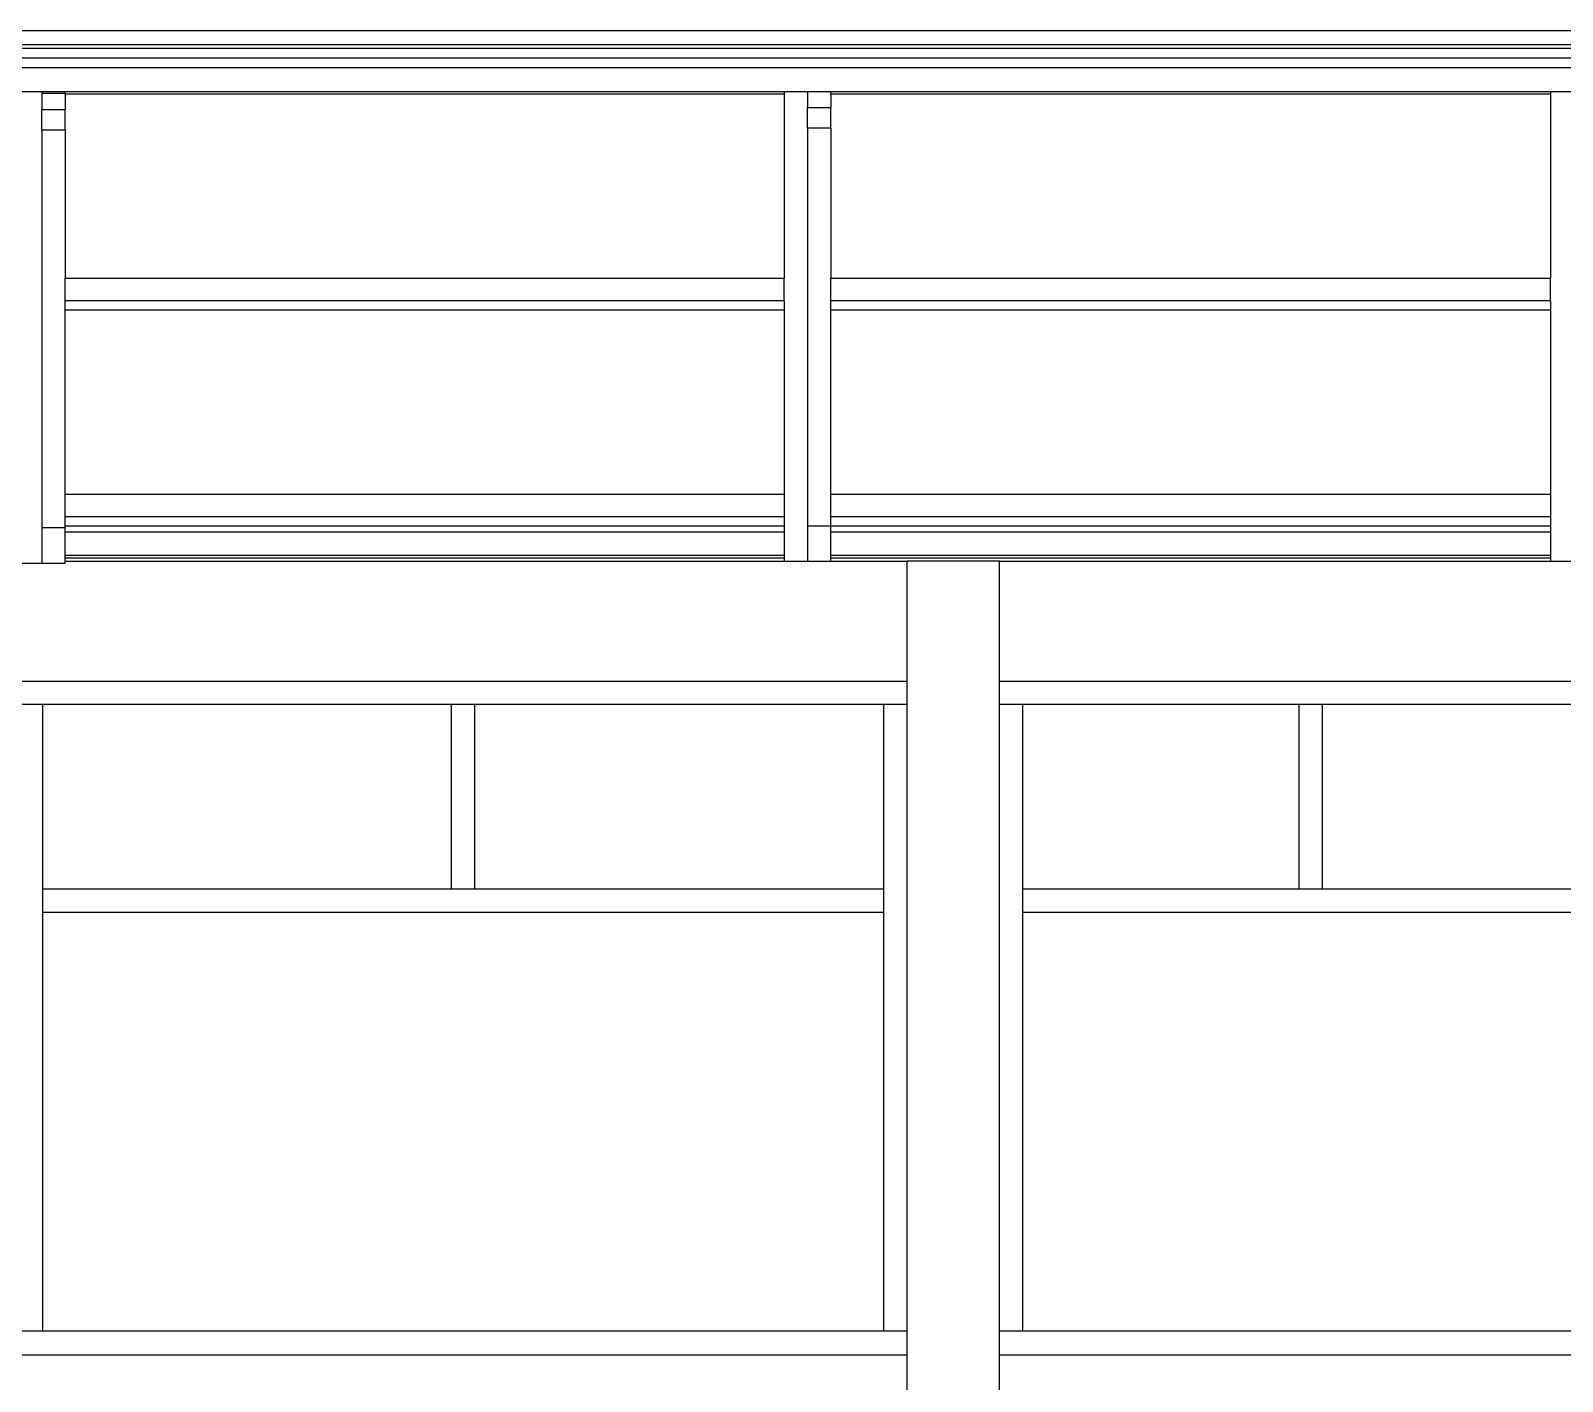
# Model space of a CAD drawing. Header units: metres. Extents: x 258817 to 259192, y 1878716 to 1878911.
# Drawn here: x 259010.509 to 259013.831, y 1878868.655 to 1878871.583 of the extents above; entities that cross this region are included whole.
import ezdxf

# ---------------------------------------------------------------- set-up
doc = ezdxf.new("R2010")
doc.units = ezdxf.units.M
doc.header["$MEASUREMENT"] = 0
doc.layers.add('SectionCutEdges', color=1, linetype='Continuous')
doc.layers.add('Vistas', color=7, linetype='Continuous')

# ---------------------------------------------------------------- blocks, each defined once
blk = doc.blocks.new('010 - Sección longitudinal 2')
for p, q in [((-15.9899, 1.0019), (4.6901, 1.0019)), ((-15.9899, 0.9719), (4.6901, 0.9719)), ((-5.5715, 0.8692), (-5.5715, 0.8653)), ((-5.5207, 0.8653), (-5.5207, 0.8692)), ((-3.9619, 0.8641), (-5.5207, 0.8641)), ((-3.9619, 0.8692), (-3.9619, 0.8641)), ((-3.9619, 0.8641), (-3.9619, 0.4652)), ((-2.2994, 0.8641), (-3.8603, 0.8641)), ((-2.2994, 0.8692), (-2.2994, 0.8641)), ((-2.2994, 0.8641), (-2.2994, 0.4652)), ((-5.5715, 0.7863), (-5.5715, -0.076)), ((-5.5207, 0.7863), (-5.5207, 0.4652)), ((-3.9111, 0.7902), (-3.9111, -0.0721)), ((-3.8603, 0.7902), (-3.8603, 0.4652)), ((-5.5207, 0.4652), (-3.9619, 0.4652)), ((-5.5207, 0.4162), (-5.5207, 0.4652)), ((-3.9619, 0.4162), (-3.9619, 0.4652)), ((-3.8603, 0.4652), (-2.2994, 0.4652)), ((-3.8603, 0.4162), (-3.8603, 0.4652)), ((-2.2994, 0.4162), (-2.2994, 0.4652)), ((-3.9619, 0.4162), (-5.5207, 0.4162)), ((-5.5207, 0.396), (-5.5207, 0.4162)), ((-3.9619, 0.4162), (-3.9619, 0.396)), ((-2.2994, 0.4162), (-3.8603, 0.4162)), ((-3.8603, 0.396), (-3.8603, 0.4162)), ((-2.2994, 0.4162), (-2.2994, 0.396)), ((-3.9619, 0.396), (-5.5207, 0.396)), ((-5.5207, -0.0029), (-5.5207, 0.396)), ((-3.9619, 0.396), (-3.9619, -0.0029)), ((-2.2994, 0.396), (-3.8603, 0.396)), ((-3.8603, -0.0029), (-3.8603, 0.396)), ((-2.2994, 0.396), (-2.2994, -0.0029)), ((-5.5207, -0.0029), (-3.9619, -0.0029)), ((-5.5207, -0.0519), (-5.5207, -0.0029)), ((-3.9619, -0.0029), (-3.9619, -0.0519)), ((-3.8603, -0.0029), (-2.2994, -0.0029)), ((-3.8603, -0.0519), (-3.8603, -0.0029)), ((-2.2994, -0.0029), (-2.2994, -0.0519)), ((-3.9619, -0.0519), (-5.5207, -0.0519)), ((-5.5207, -0.0721), (-5.5207, -0.0519)), ((-3.9619, -0.0519), (-3.9619, -0.0721)), ((-2.2994, -0.0519), (-3.8603, -0.0519)), ((-3.8603, -0.0721), (-3.8603, -0.0519)), ((-2.2994, -0.0519), (-2.2994, -0.0721)), ((-3.9619, -0.0721), (-5.5207, -0.0721)), ((-5.5207, -0.076), (-5.5207, -0.0721)), ((-3.9619, -0.0853), (-5.5207, -0.0853)), ((-3.9619, -0.0721), (-3.9619, -0.0853)), ((-3.9619, -0.0853), (-3.9619, -0.1359)), ((-2.2994, -0.0721), (-3.8603, -0.0721)), ((-2.2994, -0.0853), (-3.8603, -0.0853)), ((-2.2994, -0.0721), (-2.2994, -0.0853)), ((-2.2994, -0.0853), (-2.2994, -0.1359)), ((-5.6223, -0.1522), (-5.5715, -0.1522)), ((-3.9619, -0.1359), (-5.5207, -0.1359)), ((-3.9619, -0.142), (-5.5207, -0.142)), ((-5.5207, -0.1483), (-3.9619, -0.1483)), ((-3.9619, -0.1359), (-3.9619, -0.142)), ((-3.9619, -0.142), (-3.9619, -0.1483)), ((-3.9619, -0.1483), (-3.9111, -0.1483)), ((-2.2994, -0.1359), (-3.8603, -0.1359)), ((-2.2994, -0.142), (-3.8603, -0.142)), ((-3.8603, -0.1483), (-3.6949, -0.1483)), ((-3.4949, -0.1483), (-3.6949, -0.1483)), ((-3.6949, -0.4083), (-3.6949, -0.1483)), ((-3.4949, -0.4083), (-3.4949, -0.1483)), ((-3.4949, -0.1483), (-2.2994, -0.1483)), ((-2.2994, -0.1359), (-2.2994, -0.142)), ((-2.2994, -0.142), (-2.2994, -0.1483)), ((-2.2994, -0.1483), (-2.2486, -0.1483)), ((-7.4949, -0.4083), (-3.6949, -0.4083)), ((-3.6949, -0.4591), (-3.6949, -0.4083)), ((-3.4949, -0.4591), (-3.4949, -0.4083)), ((-3.4949, -0.4083), (-0.8449, -0.4083)), ((-5.5695, -0.4591), (-5.6203, -0.4591)), ((-5.5695, -0.8591), (-5.5695, -0.4591)), ((-4.683, -0.4591), (-5.5695, -0.4591)), ((-4.683, -0.8591), (-4.683, -0.4591)), ((-4.6322, -0.4591), (-4.683, -0.4591)), ((-3.7457, -0.4591), (-4.6322, -0.4591)), ((-4.6322, -0.8591), (-4.6322, -0.4591)), ((-3.7457, -0.8591), (-3.7457, -0.4591)), ((-3.6949, -0.4591), (-3.7457, -0.4591)), ((-3.6949, -1.8175), (-3.6949, -0.4591)), ((-3.4949, -1.8175), (-3.4949, -0.4591)), ((-3.4441, -0.4591), (-3.4949, -0.4591)), ((-3.4441, -0.8591), (-3.4441, -0.4591)), ((-2.8451, -0.4591), (-3.4441, -0.4591)), ((-2.8451, -0.8591), (-2.8451, -0.4591)), ((-2.7943, -0.4591), (-2.8451, -0.4591)), ((-2.1953, -0.4591), (-2.7943, -0.4591)), ((-2.7943, -0.8591), (-2.7943, -0.4591)), ((-5.5695, -0.9099), (-5.5695, -0.8591)), ((-4.683, -0.8591), (-5.5695, -0.8591)), ((-4.6322, -0.8591), (-4.683, -0.8591)), ((-3.7457, -0.8591), (-4.6322, -0.8591)), ((-3.7457, -0.9099), (-3.7457, -0.8591)), ((-3.4441, -0.9099), (-3.4441, -0.8591)), ((-2.8451, -0.8591), (-3.4441, -0.8591)), ((-2.7943, -0.8591), (-2.8451, -0.8591)), ((-2.1953, -0.8591), (-2.7943, -0.8591)), ((-5.5695, -1.8175), (-5.5695, -0.9099)), ((-3.7457, -0.9099), (-5.5695, -0.9099)), ((-3.7457, -1.8175), (-3.7457, -0.9099)), ((-3.4441, -1.8175), (-3.4441, -0.9099)), ((-2.1953, -0.9099), (-3.4441, -0.9099)), ((-5.5695, -1.8175), (-5.6203, -1.8175)), ((-3.7457, -1.8175), (-5.5695, -1.8175)), ((-3.6949, -1.8175), (-3.7457, -1.8175)), ((-3.6949, -1.8683), (-3.6949, -1.8175)), ((-3.4949, -1.8683), (-3.4949, -1.8175)), ((-3.4441, -1.8175), (-3.4949, -1.8175)), ((-2.1953, -1.8175), (-3.4441, -1.8175)), ((-7.4949, -1.8683), (-3.6949, -1.8683)), ((-3.6949, -2.0183), (-3.6949, -1.8683)), ((-3.4949, -1.8683), (-0.8449, -1.8683)), ((-3.4949, -2.0183), (-3.4949, -1.8683))]:
    blk.add_line(p, q)
at = {"layer": 'SectionCutEdges'}
for p, q in [((4.6901, 0.9634), (-15.9899, 0.9634)), ((-15.9899, 0.9427), (4.6901, 0.9427)), ((-15.9899, 0.9219), (4.6901, 0.9219)), ((-5.5715, 0.8692), (-5.6223, 0.8692)), ((-5.5207, 0.8692), (-5.5715, 0.8692)), ((-5.5207, 0.8653), (-5.5715, 0.8653)), ((-5.5715, 0.8653), (-5.5715, 0.8311)), ((-3.9619, 0.8692), (-5.5207, 0.8692)), ((-5.5207, 0.8641), (-5.5207, 0.8653)), ((-5.5207, 0.8641), (-5.5207, 0.8311)), ((-3.9111, 0.8692), (-3.9619, 0.8692)), ((-3.8603, 0.8692), (-3.9111, 0.8692)), ((-3.9111, 0.8692), (-3.9111, 0.8351)), ((-3.8603, 0.8641), (-3.8603, 0.8692)), ((-2.2994, 0.8692), (-3.8603, 0.8692)), ((-3.8603, 0.8641), (-3.8603, 0.8351)), ((-2.2486, 0.8692), (-2.2994, 0.8692)), ((-5.5715, 0.8311), (-5.5207, 0.8311)), ((-5.5715, 0.7863), (-5.5715, 0.8311)), ((-5.5207, 0.7863), (-5.5207, 0.8311)), ((-3.9111, 0.8351), (-3.8603, 0.8351)), ((-3.9111, 0.7902), (-3.9111, 0.8351)), ((-3.8603, 0.7902), (-3.8603, 0.8351)), ((-5.5207, 0.7863), (-5.5715, 0.7863)), ((-3.8603, 0.7902), (-3.9111, 0.7902)), ((-5.5207, -0.076), (-5.5715, -0.076)), ((-5.5715, -0.076), (-5.5715, -0.1522)), ((-5.5207, -0.0853), (-5.5207, -0.076)), ((-5.5207, -0.1359), (-5.5207, -0.0853)), ((-3.8603, -0.0721), (-3.9111, -0.0721)), ((-3.9111, -0.0721), (-3.9111, -0.1483)), ((-3.8603, -0.076), (-3.8603, -0.0721)), ((-3.8603, -0.0853), (-3.8603, -0.076)), ((-3.8603, -0.1359), (-3.8603, -0.0853)), ((-5.5715, -0.1522), (-5.5207, -0.1522)), ((-5.5207, -0.142), (-5.5207, -0.1359)), ((-5.5207, -0.1483), (-5.5207, -0.142)), ((-5.5207, -0.1522), (-5.5207, -0.1483)), ((-3.9111, -0.1483), (-3.8603, -0.1483)), ((-3.8603, -0.142), (-3.8603, -0.1359)), ((-3.8603, -0.1483), (-3.8603, -0.142))]:
    blk.add_line(p, q, dxfattribs=at)

msp = doc.modelspace()

# ---------------------------------------------------------------- block references
at = {"layer": 'Vistas'}
msp.add_blockref('010 - Sección longitudinal 2', (259016.10486, 1878870.58089), dxfattribs=at)

doc.saveas('drawing.dxf')
